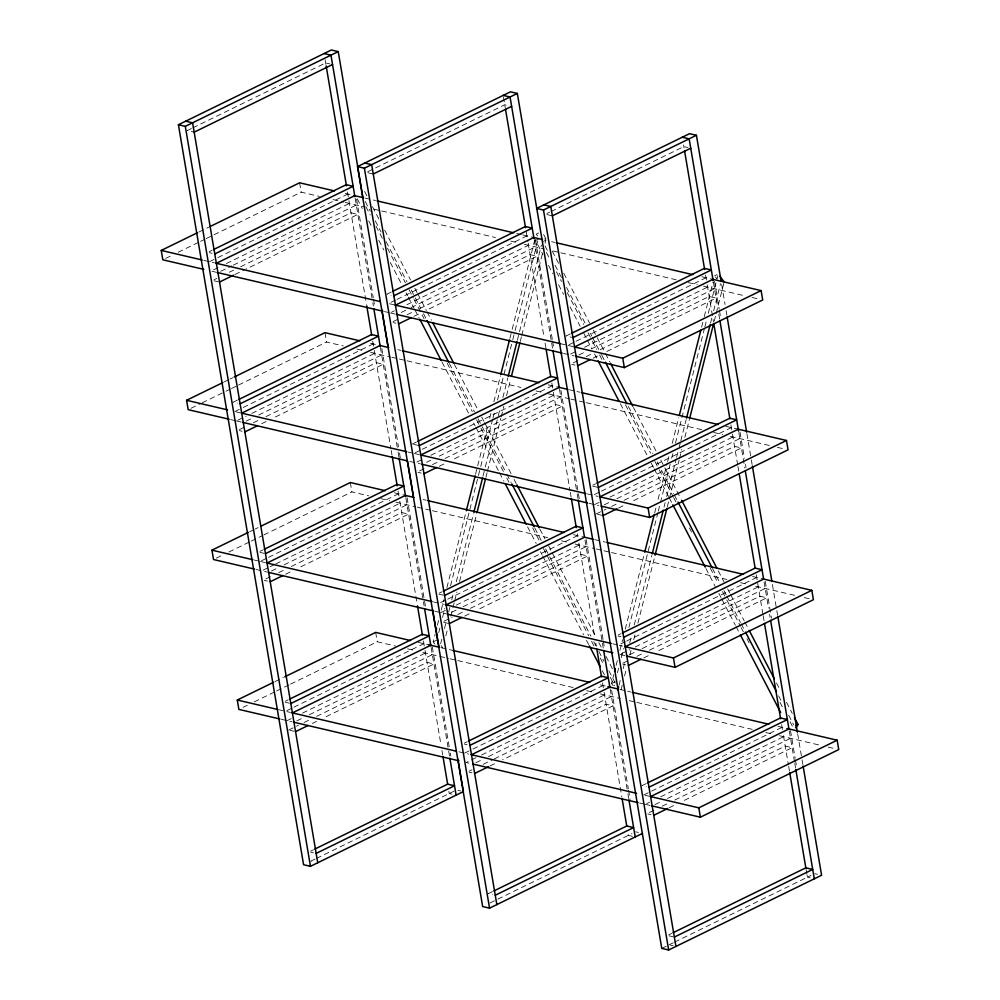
<?xml version="1.0" encoding="UTF-8"?>
<svg xmlns="http://www.w3.org/2000/svg" width="1000" height="1000" viewBox="0 0 1000 1000"><rect width="100%" height="100%" fill="white"/><g stroke="black" fill="none" stroke-linecap="round" stroke-linejoin="round"><path stroke-width="0.75" stroke-dasharray="5 3.75" d="M434.888 644.125L433.188 641.888L435.1 634.338M437.388 625.275L438.913 619.237M441.2 610.175L443.875 599.6M446.925 587.525L466.388 510.5M475.55 474.263L488.15 424.425M489.675 418.387L491.2 412.35M493.875 401.775L500.363 376.112M509.9 338.35L511.812 330.8M512.188 329.3L535.475 237.175M438.738 632.55L439.888 628.025M442.55 617.45L444.837 608.387M450.562 585.737L480.337 467.95M480.725 466.438L492.55 419.625M492.938 418.125L494.837 410.575M497.512 400L512.4 341.112M512.788 339.6L514.688 332.05M515.075 330.538L537.975 239.925M440.662 643.675L441.8 639.138M444.475 628.562L446.388 621.013M448.675 611.962L449.825 607.425M451.725 599.875L454.012 590.812M456.312 581.75L473.488 513.8M483.025 476.05L484.938 468.5M485.312 466.987L497.912 417.15M498.3 415.637L500.2 408.088M502.875 397.525L507.837 377.887M517.375 340.138L541.425 245M445.825 635.85L447.738 628.3M450.788 616.213L454.225 602.625M454.613 601.112L456.9 592.05M459.562 581.487L476.75 513.525M485.9 477.287L487.05 472.75M487.438 471.25L500.788 418.387M501.175 416.887L503.85 406.312M506.512 395.737L510.712 379.125M520.262 341.375L521.4 336.85M521.788 335.337L542.4 253.787M545.062 243.212L545.837 240.2L544.138 237.963M613.225 685.775L611.525 683.538L613.812 674.488M616.1 665.425L617.625 659.388M619.925 650.325L622.587 639.75M625.262 629.175L644.35 553.675M654.65 512.9L656.175 506.863M658.088 499.312L667.25 463.075M667.625 461.562L669.15 455.525M672.212 443.438L678.7 417.762M701.6 327.163L703.888 318.1M704.275 316.588L713.05 281.863M617.45 672.7L618.6 668.175M621.275 657.6L623.562 648.538M628.9 627.4L657.913 512.638M658.288 511.125L670.125 464.312M671.65 458.275L672.8 453.738M675.462 443.175L704.475 328.4M704.862 326.887L706.762 319.337M708.288 313.3L716.688 280.075M717.075 278.575L717.837 275.55M619 685.325L620.525 679.287M623.188 668.713L625.1 661.162M629.688 643.05L631.587 635.5M634.263 624.925L651.825 555.462M664.038 507.137L665.175 502.6M666.712 496.562L676.25 458.812M676.625 457.3L678.925 448.237M679.3 446.725L680.45 442.2M680.825 440.688L686.175 419.55M710.6 322.9L712.125 316.863M713.65 310.825L720.525 283.637M621.112 689.587L622.25 685.062M624.55 676L626.45 668.45M629.888 654.862L631.038 650.325M633.7 639.75L635.237 633.713M637.9 623.15L654.7 556.7M667.3 506.863L669.2 499.312M669.587 497.8L679.125 460.05M679.513 458.537L681.8 449.475M684.85 437.4L689.438 419.275M714.237 321.125L715.775 315.075M716.15 313.575L723.787 283.363M191.475 128.512L187.288 130.562L194.175 132.162M192.875 127.825L325.65 62.925L329.787 63.888M198.988 231.988L208.762 227.2M165.625 258.425L172.613 255.012M178.2 252.275L199.175 242.037M200.562 241.35L204.762 239.3M206.163 238.612L301.2 192.162L319.413 196.412M367.775 171.713L504.75 104.763L507.5 105.412M209.275 251.637L212.075 250.275M209.462 261.688L216.45 258.275M217.85 257.587L347.837 194.062M218.038 267.638L211.05 271.062L216.562 272.35M226.425 263.538L349.412 203.425M220.725 271.3L231.912 265.837M233.312 265.15L356.3 205.037M214.025 279.738L216.825 278.375M229.4 272.225L233.6 270.175M240.588 266.762L351 212.787L357.887 214.4L246.075 269.05M234.9 274.525L244.675 269.738M546.862 213.55L549.663 212.188M551.062 211.5L683.838 146.6L687.975 147.562M391.163 292.113L386.975 294.163L391.1 295.125M224.325 381.85L228.525 379.8M229.925 379.113L232.712 377.75M395.55 300.113L388.562 303.525L394.062 304.812M396.938 299.425L526.925 235.9M538.663 232.975L536.237 234.163L537.938 236.388M190.975 408.3L200.763 403.512M202.15 402.825L224.513 391.9M225.912 391.213L230.113 389.162M231.5 388.488L237.1 385.75M238.5 385.062L326.55 342.025L343.25 345.925M539.225 238.65L535.575 240.438L542.762 254.275M391.538 312.213L394.338 310.85M406.912 304.7L528.513 245.263M543.4 241.388L545.837 240.2M401.225 312.45L409.613 308.35M411 307.675L535.4 246.875M393.125 321.575L398.713 318.85M407.1 314.75L414.087 311.325M419.675 308.6L530.1 254.625L536.987 256.238L426.562 310.212M237.425 400.138L233.225 402.188L237.362 403.162M413.988 316.35L420.975 312.938M234.812 411.562L241.8 408.137M243.2 407.463L373.188 343.925M237.787 420.238L246.175 416.138M251.775 413.413L374.762 353.288M246.075 421.163L253.062 417.75M258.663 415.025L381.65 354.9M239.375 429.613L244.963 426.875M253.35 422.775L260.338 419.363M265.938 416.625L376.35 362.663L383.237 364.263L272.825 418.237M261.637 423.7L267.225 420.975M570.262 333.95L566.062 336L571.575 337.287M569.05 344.688L574.637 341.95M576.038 341.262L706.025 277.738M714.575 275.825L717 274.637M570.638 354.05L576.225 351.312M584.612 347.212L707.6 287.1M578.913 354.975L585.9 351.562M591.5 348.825L714.488 288.712M577.812 360.688L570.812 364.1L574.95 365.062M586.188 356.587L591.788 353.85M600.175 349.75L709.188 296.462L716.075 298.075L604.263 352.725M412.325 444.025L416.512 441.975M593.075 358.188L602.863 353.413M249.675 531.712L253.875 529.663M255.275 528.987L258.062 527.612M415.3 452.713L420.887 449.975M422.287 449.3L552.275 385.763M216.325 558.162L223.312 554.75M228.9 552.013L249.862 541.763M251.262 541.087L262.45 535.612M263.837 534.938L351.9 491.9L368.6 495.8M416.887 462.075L422.475 459.35M430.863 455.25L553.862 395.125M426.575 462.325L430.763 460.275M439.15 456.175L560.75 396.737M424.062 468.713L417.075 472.125L421.2 473.088M432.45 464.613L439.438 461.2M445.025 458.462L555.438 404.5L562.337 406.1L451.912 460.075M259.975 551.375L262.762 550.013M439.338 466.225L446.325 462.812M261.562 560.737L267.15 558.013M268.55 557.325L398.525 493.787M263.137 570.112L268.738 567.375M270.125 566.688L274.325 564.637M275.725 563.962L400.112 503.162M271.425 571.038L278.412 567.612M284.012 564.888L407 504.762M270.312 576.737L263.325 580.163L267.462 581.125M278.7 572.638L285.688 569.225M291.288 566.5L401.7 512.525L408.587 514.138L298.175 568.1M285.587 574.25L291.175 571.525M592.812 485.188L595.612 483.812M594.4 494.55L599.987 491.812M601.388 491.138L731.363 427.6M594.587 504.6L601.575 501.188M609.963 497.088L732.95 436.962M604.263 504.837L611.25 501.425M616.85 498.688L739.837 438.575M596.163 513.962L605.95 509.188M611.538 506.45L618.525 503.038M624.125 500.3L734.538 446.337L741.425 447.938L631.013 501.912M439.062 593.212L441.863 591.85M618.425 508.062L624.025 505.325M275.025 681.587L283.412 677.487M440.65 602.575L446.238 599.85M447.638 599.163L577.625 535.625M243.062 707.35L247.262 705.3M254.25 701.875L275.212 691.637M276.613 690.95L289.188 684.8M290.587 684.112L377.25 641.762L395.462 646.012M440.838 612.625L447.825 609.212M456.213 605.112L579.212 545M451.912 612.188L456.112 610.138M463.1 606.725L586.1 546.6M443.825 621.312L452.2 617.212M457.8 614.475L464.787 611.062M470.375 608.337L580.788 554.362L587.675 555.975L477.262 609.938M285.325 701.237L288.113 699.875M464.688 616.087L471.675 612.675M286.9 710.612L292.5 707.875M293.888 707.188L423.875 643.662M433.188 641.888L436.825 640.1M287.087 720.662L291.288 718.612M302.462 713.138L425.462 653.025M296.775 720.9L303.762 717.487M309.35 714.75L432.35 654.638M288.675 730.025L298.463 725.238M304.05 722.513L309.637 719.775M316.625 716.363L427.05 662.387L433.938 664L323.512 717.975M312.337 723.438L316.525 721.388M618.162 635.05L620.95 633.688M625.337 641.688L618.35 645.1L622.475 646.062M626.737 641L756.712 577.463M621.325 653.787L629.712 649.688M635.3 646.95L758.3 586.838M629.612 654.712L636.6 651.287M642.188 648.562L765.188 588.438M622.913 663.15L628.5 660.413M636.888 656.312L643.875 652.9M649.463 650.163L759.887 596.2L766.775 597.812L656.363 651.775M464.412 743.075L467.212 741.712M643.775 657.925L649.362 655.188M464.6 753.125L471.587 749.712M472.987 749.025L602.975 685.5M611.525 683.538L615.163 681.762M475.962 757.712L466.188 762.5L471.7 763.787M481.562 754.975L604.55 694.862M475.863 762.738L482.863 759.325M488.45 756.587L611.438 696.475M469.162 771.175L471.962 769.812M483.137 764.35L492.925 759.562M494.325 758.888L606.138 704.225L613.025 705.837L502.612 759.812M310.675 851.112L313.463 849.737M490.037 765.95L497.025 762.537M315.05 859.112L310.85 861.162L313.612 861.8M316.45 858.425L454.075 791.15M646.3 783.55L642.113 785.6L646.237 786.562M643.7 794.963L782.062 727.337M646.675 803.65L649.475 802.288M660.65 796.812L783.65 736.7M654.963 804.575L661.95 801.162M667.537 798.425L790.537 738.312M653.85 810.288L646.862 813.7L651 814.663M662.237 806.188L669.225 802.763M674.812 800.037L785.238 746.062L792.125 747.675L681.7 801.65M492.562 891.575L488.363 893.625L492.5 894.587M669.125 807.788L674.712 805.062M489.95 903L631.962 833.587M668.85 934.788L671.65 933.413M661.762 948.388L666.612 946.012M669.038 944.837L673.238 942.788M674.638 942.1L811.05 875.425M367.75 172.712L373.263 174M546.85 214.55L552.362 215.837M345.163 193.438L354.725 195.662M364.9 198.05L375.525 200.525M516.712 233.512L521.263 234.575M522.775 234.925L532.438 237.188M551.625 241.663L554.663 242.375M701.925 276.775L712.913 279.337M333.075 199.613L343.713 202.087M345.225 202.45L364.963 207.062M374.075 209.188L380.138 210.6M381.662 210.963L495.525 237.55M510.7 241.1L516.775 242.525M524.362 244.3L544.1 248.9M553.212 251.038L559.288 252.45M560.8 252.8L676.175 279.762M688.325 282.6L697.425 284.725M703.5 286.137L746.012 296.075M752.087 297.488L758.15 298.913M209.262 252.65L212.013 253.287M203.75 260.363L214.375 262.838M560.513 343.7L566.587 345.112M568.1 345.475L573.162 346.65M384.475 311.575L389.025 312.638M390.55 312.987L395.65 314.188M563.612 353.425L574.237 355.9M214.013 280.75L218.137 281.712M393.1 322.587L395.863 323.225M370.513 343.3L380.075 345.538M397.837 349.688L400.875 350.4M548.125 384.8L557.788 387.05M569.388 389.762L575.45 391.175M576.975 391.538L580.013 392.238M725.75 426.287L738.263 429.212M356.912 349.125L364.5 350.9M370.575 352.312L390.312 356.925M391.825 357.275L397.9 358.7M399.412 359.05L405.487 360.475M407.013 360.825L520.862 387.425M536.05 390.975L542.125 392.388M548.2 393.812L569.45 398.775M570.962 399.125L584.625 402.312M586.15 402.675L703.037 429.975M713.675 432.463L722.775 434.588M730.375 436.362L771.363 445.938M777.425 447.362L783.5 448.775M413.7 444.35L417.825 445.312M592.788 486.188L596.925 487.15M236.188 411.875L240.325 412.85M408.237 452.075L412.8 453.137M414.312 453.488L419.412 454.688M587.375 493.925L598 496.4M230.688 419.588L235.238 420.65M236.4 420.925L241.9 422.212M409.825 461.438L420.45 463.925M588.962 503.288L598.713 505.562M239.363 430.613L242.113 431.262M597.55 514.288L601.675 515.25M394.338 492.812L405.412 495.4M423.188 499.55L426.213 500.262M573.475 534.663L583.138 536.912M594.725 539.625L605.363 542.112M752.613 576.512L763.6 579.075M380.737 498.638L389.85 500.763M395.925 502.175L415.662 506.788M417.175 507.15L430.838 510.337M432.362 510.688L547.737 537.65M561.4 540.837L568.987 542.612M575.062 544.025L594.8 548.638M596.312 548.987L602.388 550.413M603.9 550.763L609.975 552.188M611.5 552.537L726.875 579.487M740.537 582.688L748.125 584.462M755.713 586.225L796.712 595.8M804.3 597.575L810.375 599M259.95 552.375L264.088 553.35M439.05 594.212L443.175 595.188M618.138 636.05L620.9 636.7M254.45 560.087L259 561.15M260.525 561.512L265.675 562.712M433.587 601.938L444.212 604.425M612.725 643.787L617.275 644.85M256.038 569.462L266.663 571.938M435.175 611.3L446.35 613.913M619.925 654.463L625.438 655.75M443.8 622.312L447.938 623.288M622.888 664.15L625.65 664.8M418.162 642.325L430.763 645.263M440.938 647.65L453.088 650.487M600.337 684.887L608.488 686.787M620.075 689.488L626.15 690.913M627.663 691.263L630.7 691.975M777.962 726.375L787.575 728.625M407.612 648.85L413.675 650.275M422.788 652.4L448.6 658.425M450.112 658.787L456.188 660.2M457.7 660.562L573.088 687.513M586.75 690.7L594.338 692.475M600.413 693.9L620.15 698.5M629.25 700.638L635.325 702.05M636.838 702.4L752.225 729.362M765.888 732.55L771.963 733.962M779.55 735.738L820.537 745.312M828.125 747.087L835.713 748.863M285.3 702.25L289.438 703.213M464.4 744.087L467.15 744.725M278.275 709.6L290.425 712.438M458.938 751.8L468.738 754.087M645.075 795.288L649.2 796.25M281.388 719.325L292.013 721.8M639.663 803.012L644.212 804.087M645.275 804.338L650.288 805.5M290.05 730.35L294.188 731.312M469.15 772.188L471.9 772.825M457.887 790.288L460.637 790.938M635.6 831.8L638.362 832.45M814.7 873.637L817.45 874.287M451.975 794.175L449.225 793.525L448.775 790.85M632.45 836.325L628.325 835.362L627.8 832.288M810.163 877.837L807.412 877.2L806.963 874.525M310.65 852.113L313.4 852.763M668.838 935.788L672.962 936.75M670.425 945.15L673.175 945.8M715.425 276.938L717.125 279.175M441.075 645.7L442.775 647.925M543.625 234.475L546.5 240.012M552.25 251.088L558.713 263.538M563.75 273.225L589.625 323.062M593.212 329.988L604.712 352.125M605.438 353.512L609.75 361.825M633.462 407.5L656.462 451.788M660.775 460.1L680.888 498.862M718.263 570.837L724.013 581.912M727.6 588.825L729.762 592.987M730.475 594.362L744.137 620.662M744.85 622.05L748.45 628.975M776.475 682.962L780.062 689.875M786.538 702.337L792.288 713.413M545.013 245.938L548.612 252.862M555.075 265.325L561.55 277.775M566.575 287.462L585.262 323.462M590.288 333.15L591.725 335.913M592.45 337.3L598.913 349.762M601.788 355.288L604.663 360.825M628.387 406.512L652.812 453.575M657.125 461.875L658.562 464.65M661.438 470.188L673.662 493.713M674.375 495.1L677.25 500.637M712.463 568.462L719.65 582.3M723.962 590.612L726.125 594.763M726.838 596.15L740.487 622.45M741.213 623.825L744.8 630.75M778.587 695.812L782.175 702.738M788.65 715.188L793.675 724.875M546.413 252.5L550 259.413M556.475 271.875L561.5 281.562M567.25 292.638L583.775 324.475M588.088 332.788L591.688 339.7M592.4 341.087L596.712 349.387M599.587 354.925L603.9 363.237M625.462 404.762L650.612 453.212M654.925 461.512L658.525 468.438M659.237 469.825L672.9 496.125M673.612 497.512L676.488 503.05M689.425 527.962L691.587 532.112M710.275 568.1L718.175 583.325M722.487 591.638L726.075 598.562M726.8 599.938L740.45 626.237M741.175 627.625L743.325 631.775M746.925 638.7L749.075 642.85M779.987 702.375L783.575 709.3M790.05 721.75L792.925 727.288M548.513 265.35L552.825 273.65M558.575 284.725L563.612 294.413M570.075 306.875L580.138 326.262M583.737 333.175L586.6 338.713M587.325 340.1L591.638 348.4M594.513 353.938L596.663 358.1M620.388 403.775L647.7 456.375M651.287 463.3L653.45 467.45M654.163 468.837L668.538 496.512M669.25 497.9L672.125 503.438M705.913 568.5L715.25 586.5M718.85 593.413L721 597.562M721.725 598.95L735.375 625.25M736.1 626.638L739.688 633.562M364.575 191.425L367.45 196.962M372.475 206.65L378.95 219.112M384.7 230.188L410.562 280.012M414.875 288.325L417.038 292.475M417.75 293.863L426.375 310.475M427.1 311.85L431.413 320.163M454.4 364.45L478.125 410.138M481.712 417.05L483.875 421.213M484.588 422.587L511.175 473.812M514.05 479.35L516.213 483.5M539.925 529.175L544.963 538.862M548.55 545.788L551.425 551.325M552.15 552.712L595.988 637.15M598.862 642.675L601.737 648.213M606.05 656.525L612.513 668.975M365.238 201.513L370.275 211.2M375.3 220.888L381.05 231.962M386.087 241.65L406.925 281.8M411.238 290.1L420.575 308.1M423.45 313.637L426.325 319.175M449.325 363.462L474.475 411.912M478.075 418.837L506.1 472.812M506.825 474.2L511.138 482.512M534.85 528.188L541.312 540.65M545.625 548.95L590.9 636.15M593.775 641.688L595.938 645.85M598.812 651.388L603.837 661.075M608.875 670.763L615.337 683.225M365.913 206.688L370.225 214.988M375.975 226.062L382.45 238.525M387.475 248.212L405.438 282.812M409.038 289.738L413.35 298.038M414.062 299.425L424.125 318.812M447.125 363.1L472.287 411.55M476.6 419.862L480.188 426.775M480.913 428.162L503.9 472.463M506.775 478L508.938 482.15M532.65 527.825L539.837 541.675M543.438 548.587L588.713 635.8M591.587 641.338L594.462 646.875M600.212 657.95L603.8 664.875M610.275 677.325L614.587 685.638M357.238 198.775L362.275 208.463M368.738 220.925L372.337 227.838M378.8 240.3L383.837 249.988M390.3 262.45L401.8 284.6M406.112 292.9L407.55 295.675M408.275 297.05L414.025 308.125M414.738 309.513L419.05 317.812M442.05 362.113L468.638 413.338M473.675 423.025L475.112 425.788M475.825 427.175L498.825 471.475M499.55 472.85L503.862 481.163M527.575 526.838L536.2 543.45M540.513 551.75L541.95 554.525M542.663 555.913L583.638 634.812M586.512 640.35L588.663 644.5M602.312 670.8L604.475 674.95M721.663 284.513L725.05 304.5M726.087 310.663L726.875 315.275M746.9 433.725L751.075 458.35M751.325 459.888L752.113 464.5M772.4 584.487L776.562 609.113M776.825 610.65L777.613 615.262M797.65 733.713L801.812 758.337M802.062 759.875L802.85 764.488M714.513 281.363L719.2 309.05M719.463 310.587L720.763 318.275M740.013 432.125L744.438 458.275M745.487 464.425L746 467.5M765.263 581.35L771.5 618.263M790.5 730.575L795.175 758.263M795.438 759.8L796.737 767.487M713.337 281.913L717.763 308.062M718.812 314.225L719.587 318.837M738.838 432.675L744.825 468.062M764.087 581.9L768.5 608.05M769.55 614.2L770.062 617.288M789.325 731.125L794.525 761.888M794.788 763.425L795.562 768.05M683.562 144.925L684.075 148M705.562 275.062L706.975 283.375M707.237 284.925L713.475 321.838M730.913 424.913L732.212 432.6M732.475 434.137L737.675 464.913M737.938 466.45L738.725 471.062M756.263 574.788L762.913 614.138M763.175 615.675L764.225 621.825M781.612 724.663L782.438 729.513M783.475 735.662L788.413 764.9M788.675 766.438L789.463 771.05M806.112 869.513L806.888 874.125M535.425 239.525L552.337 339.513M552.6 341.062L553.9 348.75M560.925 390.288L579.4 499.513M586.163 539.513L603.075 639.5M603.337 641.038L604.637 648.737M611.663 690.275L628.312 788.725M628.575 790.263L630.138 799.5M534.25 240.075L551.425 341.613M551.688 343.15L552.725 349.3M559.487 389.3L576.925 492.375M577.188 493.913L577.962 498.525M584.987 540.062L602.163 641.6M602.425 643.138L603.462 649.287M610.225 689.287L627.663 792.362M627.925 793.9L628.7 798.512M503.425 96.938L505.25 107.7M526.25 231.887L527.888 241.537M528.138 243.088L544.012 336.925M545.05 343.075L545.837 347.688M551.825 383.075L553.125 390.763M553.387 392.3L570.037 490.763M570.3 492.3L571.075 496.912M577.325 533.837L577.837 536.912M578.875 543.062L594.75 636.912M595.8 643.062L596.312 646.137M602.513 682.825L603.862 690.75M604.125 692.288L621.812 796.9M356.587 199.225L373.25 297.675M373.5 299.225L374.8 306.913M381.825 348.45L398.488 446.9M399.525 453.062L400.3 457.675M407.075 497.675L425.55 606.9M432.312 646.9L449.225 746.888M450.262 753.05L450.788 756.125M355.163 198.238L372.587 301.312M372.85 302.85L373.375 305.925M380.4 347.463L397.825 450.538M398.088 452.075L399.125 458.225M405.9 498.225L424.113 605.913M431.138 647.45L449.613 756.675M325.112 59.713L325.887 64.325M347.488 192.013L366.488 304.312M372.725 341.238L374.025 348.925M374.288 350.475L390.938 448.925M391.2 450.462L391.987 455.075M398.075 491.112L399.525 499.688M399.787 501.238L417.225 604.3M423.425 640.987L424.762 648.913M425.025 650.45L440.9 744.3M441.938 750.45L442.725 755.062M299.613 182.8L301.2 192.162M324.963 332.663L326.55 342.025M350.312 482.525L351.9 491.9M375.662 632.4L377.25 641.762"/><path stroke-width="1.5" d="M435.863 631.312L436.625 628.288M466.388 510.5L475.175 475.775M500.737 374.6L509.525 339.862M473.862 512.288L482.65 477.55M508.225 376.375L517 341.65M477.125 512.025L485.525 478.8M511.475 376.112L519.875 342.887M614.575 671.462L615.337 668.438M644.725 552.163L654.275 514.412M679.463 414.75L700.837 330.188M617.85 689.862L618.612 686.838M652.2 553.95L663.275 510.15M686.55 418.038L710.225 324.412M655.075 555.188L666.912 508.375M689.812 417.762L713.475 324.137M795.825 727.825L798.037 724.488L794.438 717.562M457.938 759.275L463.4 791.575L310.462 866.325L303.575 864.712L178.412 124.75L331.35 50L338.237 51.612L362.962 197.763M178.412 124.75L185.3 126.363L338.237 51.612M194.175 132.162L332.537 64.538M203.825 269.375L162.825 259.8L161.25 250.425L197.587 232.662M210.162 226.513L299.613 182.8L334.538 190.95M642.487 833.413L489.55 908.162L482.663 906.55L357.512 166.588L510.45 91.838L517.337 93.45L661.762 948.388L668.65 950L821.587 875.25L803.112 766.025M357.512 166.588L364.4 168.2L517.337 93.45M213.475 249.587L346.25 184.688L353.137 186.3L214.762 253.938M373.263 174L511.637 106.375M216.35 263.3L354.725 195.662M219.525 282.038L233.5 275.2M696.425 135.287L689.538 133.675L536.6 208.425L543.488 210.037L696.425 135.287L721.15 281.425M392.562 291.425L525.337 226.525L532.225 228.137L393.862 295.775M552.362 215.837L690.725 148.212M229.163 419.237L188.175 409.663L186.6 400.3L222.938 382.537M234.112 377.062L324.963 332.663L359.875 340.825M395.45 305.138L533.812 237.5M238.812 399.462L371.6 334.562L378.488 336.163L240.113 403.8M398.612 323.875L411.188 317.725M241.7 413.162L380.075 345.538M244.862 431.9L257.45 425.75M571.663 333.263L704.438 268.363L711.325 269.975L572.95 337.612M574.538 346.975L712.913 279.337M417.912 441.3L550.688 376.4L557.575 378L419.212 445.637M577.712 365.712L590.288 359.562M254.513 569.1L213.525 559.525L211.938 550.163L248.287 532.4M260.863 526.25L350.312 482.525L385.225 490.688M420.788 455L559.163 387.375M574.175 346.887L622.75 358.237L761.125 290.6L762.712 299.975L624.338 367.6L575.763 356.25M264.163 549.325L396.95 484.425L403.837 486.037L265.462 553.663M423.963 473.738L436.538 467.587M267.05 563.038L405.412 495.4M270.212 581.763L282.8 575.612M597 483.137L729.788 418.237L736.675 419.837L598.3 487.475M599.888 496.838L738.263 429.212M443.263 591.163L576.038 526.263L582.925 527.875L444.562 595.5M603.05 515.575L617.038 508.738M279.862 718.975L238.875 709.4L237.288 700.025L273.625 682.262M284.812 676.8L375.662 632.4L410.575 640.55M446.138 604.875L584.513 537.238L578.225 500.062M599.525 496.75L648.1 508.1L786.475 440.475L788.062 449.837L649.688 517.475L601.112 506.125M289.513 699.188L422.287 634.288L429.188 635.9L290.812 703.538M449.312 623.6L461.887 617.45M292.4 712.9L430.763 645.263M295.562 731.637L308.137 725.487M622.35 633L755.138 568.1L762.025 569.712L623.65 637.337M625.237 646.712L763.6 579.075L745.35 471.138M468.612 741.025L601.388 676.125L608.275 677.738L469.9 745.375M628.4 665.438L640.987 659.287M471.488 754.737L609.862 687.1M624.875 646.625L673.45 657.975L811.825 590.337L813.4 599.7L675.037 667.337L626.45 655.987M314.862 849.062L447.638 784.163L454.525 785.763L316.163 853.4M474.663 773.475L488.638 766.637M647.7 782.862L780.475 717.962L787.362 719.575L649 787.212M650.588 796.575L788.95 728.938M795.612 725.675L798.037 724.488M493.95 890.9L626.737 826L633.625 827.6L495.25 895.238M653.75 815.312L667.725 808.475M650.225 796.488L698.8 807.837L837.175 740.2L838.75 749.575L700.387 817.2L651.8 805.85M673.05 932.738L805.825 867.837L812.712 869.438L674.35 937.075M324.075 53.562L330.962 55.163L354.9 196.7M503.162 95.4L510.05 97L533.987 238.538M682.262 137.238L689.15 138.837L713.088 280.375M185.7 121.188L192.587 122.8L317.738 862.763M364.787 163.025L371.675 164.638L496.838 904.6M543.888 204.862L550.775 206.475L675.925 946.438M354.263 195.562L363.375 197.688M377.038 200.888L513.675 232.8M533.413 237.413L542.513 239.537M556.175 242.725L692.812 274.65M712.55 279.262L761.125 290.6M161.25 250.425L202.237 260M215.9 263.2L379.85 301.5M395.037 305.038L560.513 343.7M217.488 272.562L382.962 311.212M396.625 314.413L562.1 353.062M379.613 345.425L388.725 347.562M402.388 350.75L539.025 382.663M558.75 387.275L567.863 389.4M581.525 392.6L718.162 424.513M737.9 429.125L786.475 440.475M186.6 400.3L227.587 409.875M241.25 413.062L406.725 451.712M420.387 454.913L585.862 493.562M242.825 422.425L406.788 460.725M421.975 464.275L587.45 502.925M404.963 495.3L414.075 497.425M427.738 500.613L564.362 532.537M584.1 537.137L593.212 539.275M606.875 542.463L743.512 574.375M763.238 578.987L811.825 590.337M211.938 550.163L252.938 559.738M266.6 562.925L432.075 601.587M445.737 604.775L611.213 643.425M268.175 572.3L433.65 610.95M447.312 614.138L612.788 652.8M428.8 644.812L439.425 647.288M453.088 650.487L589.712 682.4M607.938 686.65L618.562 689.137M632.225 692.325L768.85 724.25M787.075 728.5L837.175 740.2M237.288 700.025L276.762 709.25M291.938 712.8L455.9 751.1M471.075 754.638L636.562 793.3M293.525 722.163L459 760.812M472.663 764.013L638.138 802.663M719.912 276.275L724.163 281.863M610.462 363.2L632.737 406.112M681.612 500.238L716.825 568.062M749.163 630.363L774.325 678.8M605.388 362.212L626.95 403.738M677.975 502.025L711.75 567.075M745.525 632.137L776.425 691.663M598.1 360.863L618.95 401M672.85 504.825L705.188 567.112M740.413 634.938L780.65 712.463M432.85 322.925L453.688 363.075M516.925 484.875L539.212 527.788M427.05 320.55L448.612 362.075M511.85 483.888L534.125 526.8M419.775 319.2L441.325 360.725M505.3 483.925L526.138 524.075M589.375 645.888L600.163 666.65M727.125 316.812L746.65 432.188M752.375 466.037L771.888 581.413M777.875 616.8L797.387 732.175M719.85 320.375L738.587 431.138M770.588 620.363L789.062 729.587M795.825 769.587L814.3 878.812M684.6 151.075L704.638 269.538M713.737 323.375L729.875 418.762M739.237 474.137L755.113 567.987M764.475 623.362L780.612 718.75M789.712 772.588L805.85 867.975M622.75 358.237L624.338 367.6M648.1 508.1L649.688 517.475M673.45 657.975L675.037 667.337M698.8 807.837L700.387 817.2M543.488 210.037L668.65 950M552.987 350.838L559.225 387.762M603.725 650.825L609.963 687.75M628.962 800.05L635.212 836.975M505.5 109.237L525.538 227.7M546.1 349.225L550.775 376.925M571.337 498.45L576.275 527.688M596.838 649.212L601.512 676.912M622.075 798.438L626.763 826.137M364.4 168.2L489.55 908.162M381.95 310.062L388.2 346.975M407.45 460.825L413.438 496.2M432.688 610.05L438.938 646.963M373.888 309L380.138 345.925M399.125 458.225L405.637 496.688M424.625 608.987L430.875 645.913M449.875 758.213L456.112 795.138M326.15 65.862L346.45 185.863M366.737 305.85L371.688 335.087M392.238 456.613L397.188 485.85M417.475 605.837L422.425 635.075M442.975 756.6L447.663 784.3M185.3 126.363L310.462 866.325"/></g></svg>
